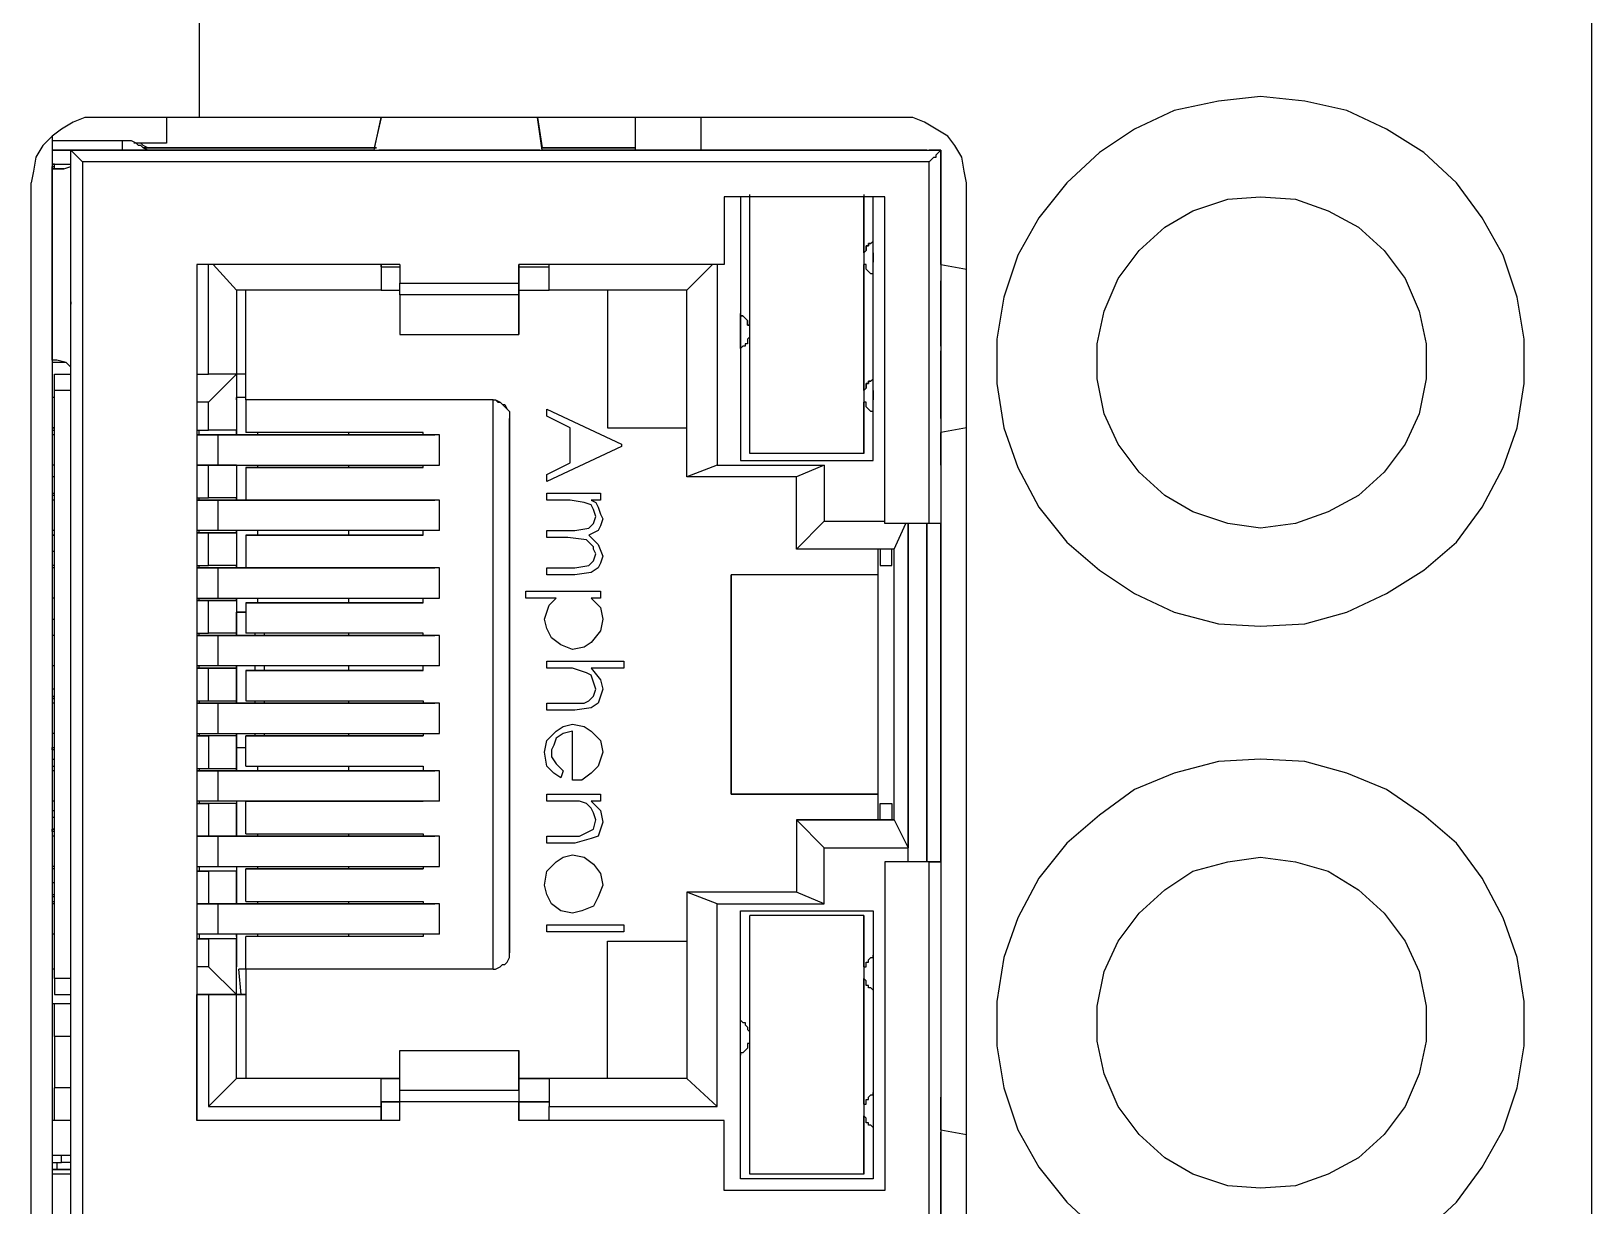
# Model space of a CAD drawing. Header units: inches. Extents: x 45 to 557, y 129 to 755.
# Drawn here: x 91.6 to 158.5, y 493.2 to 543.6 of the extents above; entities that cross this region are included whole.
import ezdxf

# ---------------------------------------------------------------- set-up
doc = ezdxf.new("R2010")
doc.units = ezdxf.units.IN
doc.header["$MEASUREMENT"] = 0
doc.layers.add('Brain', color=7, linetype='Continuous')

msp = doc.modelspace()

# ---------------------------------------------------------------- linework, layer by layer
at = {"layer": 'Brain', "color": 7, "lineweight": 25, "true_color": 0xffffff}
for points in [[(158.5, 345.2), (158.5, 685.3)], [(98.8, 562.9), (98.8, 539.9)], [(98.8, 562.9), (98.8, 539.9)], [(144.3, 540.8), (142.5, 540.6), (140.6, 540.2), (138.9, 539.4), (137.4, 538.4), (136, 537.1), (134.8, 535.6), (133.9, 534), (133.3, 532.2), (133, 530.4), (133, 528.5), (133.3, 526.6), (133.9, 524.9), (134.8, 523.2), (136, 521.7), (137.4, 520.5), (138.9, 519.5), (140.6, 518.7), (142.5, 518.2), (144.3, 518.1)], [(144.3, 518.1), (146.2, 518.2), (148, 518.7), (149.7, 519.5), (151.3, 520.5), (152.7, 521.7), (153.8, 523.2), (154.7, 524.9), (155.3, 526.6), (155.6, 528.5), (155.6, 530.4), (155.3, 532.2), (154.7, 534), (153.8, 535.6), (152.7, 537.1), (151.3, 538.4), (149.7, 539.4), (148, 540.2), (146.2, 540.6), (144.3, 540.8)], [(94.5, 539.9), (93.9, 539.9), (93.4, 539.7), (92.9, 539.4), (92.5, 539.1), (92.1, 538.7), (91.8, 538.2), (91.7, 537.6), (91.6, 537.1)], [(98.8, 539.9), (94.5, 539.9)], [(97.4, 539.9), (97.4, 538.8)], [(128.8, 539.9), (98.8, 539.9)], [(106.3, 538.5), (106.6, 539.9)], [(106.6, 539.9), (106.3, 538.6)], [(113.5, 538.5), (113.3, 539.9)], [(113.3, 539.9), (113.5, 538.6)], [(117.5, 538.5), (117.5, 539.9)], [(120.3, 539.9), (120.3, 538.5)], [(131.7, 537.1), (131.6, 537.6), (131.5, 538.2), (131.2, 538.7), (130.9, 539.1), (130.4, 539.4), (129.9, 539.7), (129.4, 539.9), (128.8, 539.9)], [(92.5, 539.1), (92.5, 402.1)], [(95.5, 538.9), (92.5, 538.9)], [(95.5, 538.9), (95.5, 538.9), (95.5, 538.8), (95.5, 538.7), (95.5, 538.5)], [(96.6, 538.5), (96.4, 538.6), (96.3, 538.7), (96.2, 538.7), (96.1, 538.8), (95.9, 538.9), (95.8, 538.9), (95.6, 538.9), (95.5, 538.9)], [(97.4, 538.8), (96, 538.8)], [(96.1, 538.8), (96.1, 538.8)], [(96.2, 538.8), (96.2, 538.8)], [(96.6, 538.6), (96.4, 538.7), (96.3, 538.8), (96.2, 538.8)], [(106.3, 538.6), (96.4, 538.6)], [(106.4, 538.6), (96.4, 538.6)], [(96.4, 538.6), (106.4, 538.6)], [(96.4, 538.6), (96.5, 538.6), (96.6, 538.6)], [(96.4, 538.6), (106.4, 538.6)], [(106.4, 538.6), (104.7, 538.6)], [(104.7, 538.6), (106.3, 538.6)], [(117.5, 538.6), (113.5, 538.6)], [(117.5, 538.6), (113.5, 538.6)], [(113.5, 538.6), (117.5, 538.6)], [(113.5, 538.6), (114.6, 538.6)], [(114.6, 538.6), (113.5, 538.6)], [(113.5, 538.6), (117.5, 538.6)], [(93.3, 538.5), (92.5, 538.5)], [(92.5, 538.5), (93.3, 538.5)], [(95.5, 538.5), (92.5, 538.5)], [(92.5, 537.7), (92.5, 537.7), (92.5, 537.8), (92.6, 537.8), (92.6, 537.9)], [(92.5, 537.7), (92.5, 537.7), (92.5, 537.8), (92.6, 537.8), (92.6, 537.9)], [(92.5, 537.9), (93.3, 537.9)], [(92.6, 537.9), (92.5, 537.9)], [(92.6, 537.9), (92.6, 537.9)], [(92.6, 537.7), (92.6, 537.9)], [(95.7, 538.5), (93.3, 538.5)], [(93.3, 402.7), (93.3, 538.5)], [(93.3, 538.5), (130.6, 538.5)], [(93.3, 538.5), (93.3, 538.5), (93.4, 538.4), (93.5, 538.3), (93.6, 538.2), (93.7, 538.1), (93.8, 538)], [(93.8, 538), (93.8, 403.2)], [(130.1, 538), (93.8, 538)], [(96.6, 538.5), (96.5, 538.5), (96.2, 538.5), (95.9, 538.5), (95.5, 538.5)], [(106.3, 538.5), (95.7, 538.5)], [(96.1, 538.5), (106.3, 538.5)], [(96.1, 538.5), (106.3, 538.5)], [(104.7, 538.5), (106.3, 538.5)], [(106.3, 538.5), (104.7, 538.5)], [(106.3, 538.5), (113.5, 538.5)], [(106.5, 538.5), (113.4, 538.5)], [(106.5, 538.5), (113.4, 538.5)], [(113.4, 538.5), (106.5, 538.5)], [(109.4, 538.5), (108.9, 538.5), (108.4, 538.5), (108, 538.5), (107.6, 538.5), (107.3, 538.5), (107, 538.5), (106.8, 538.5), (106.7, 538.5)], [(112.6, 538.5), (112.5, 538.5), (112.3, 538.5), (112, 538.5), (111.7, 538.5), (111.3, 538.5), (110.9, 538.5), (110.4, 538.5), (109.9, 538.5)], [(113.5, 538.5), (130.1, 538.5)], [(113.5, 538.5), (130, 538.5)], [(128.2, 538.5), (113.5, 538.5)], [(114.6, 538.5), (113.5, 538.5)], [(113.5, 538.5), (114.6, 538.5)], [(130, 538.5), (129.9, 538.5), (129.8, 538.5), (129.7, 538.5), (129.4, 538.5), (129.2, 538.5), (128.9, 538.5), (128.5, 538.5), (128.2, 538.5)], [(130, 538.5), (130, 538.5)], [(130.6, 538.5), (130.6, 538.5), (130.5, 538.5), (130.4, 538.5), (130.3, 538.5), (130.2, 538.5), (130.1, 538.5)], [(130.1, 538), (130.2, 538.1), (130.3, 538.2), (130.4, 538.2), (130.4, 538.3), (130.5, 538.4), (130.6, 538.5)], [(130.1, 522.5), (130.1, 538)], [(130.6, 533.8), (130.6, 538.5)], [(130.6, 538.5), (130.6, 522.5)], [(92.5, 537.7), (92.8, 537.7), (93, 537.7)], [(93, 537.7), (92.9, 537.7), (92.8, 537.7), (92.7, 537.7), (92.6, 537.7), (92.5, 537.7)], [(92.5, 537.7), (92.5, 537.7)], [(92.5, 537.7), (92.5, 537.7)], [(92.5, 537.7), (92.6, 537.7), (92.8, 537.7), (93, 537.7)], [(92.5, 529.5), (92.5, 530), (92.5, 530.8), (92.5, 531.8), (92.5, 533), (92.5, 534.2), (92.5, 535.4), (92.5, 536.4), (92.5, 537.2), (92.5, 537.7)], [(93, 537.7), (93.3, 537.8)], [(91.6, 404.1), (91.6, 537.1)], [(122.4, 525.5), (122.4, 526.4), (122.4, 527.6), (122.4, 528.9), (122.4, 530.3), (122.4, 531.8), (122.4, 533.2), (122.4, 534.5), (122.4, 535.6), (122.4, 536.6)], [(127.3, 536.6), (127.3, 535.6), (127.3, 534.5), (127.3, 533.2), (127.3, 531.8), (127.3, 530.3), (127.3, 528.9), (127.3, 527.6), (127.3, 526.4), (127.3, 525.5)], [(131.7, 404.1), (131.7, 537.1)], [(121.3, 536.5), (121.3, 533.6)], [(121.3, 536.5), (121.3, 533.6)], [(128.2, 536.5), (121.3, 536.5)], [(122, 536.5), (122, 531.5)], [(122, 536.5), (122, 525.2)], [(127.3, 534.1), (127.3, 536.5)], [(127.7, 525.2), (127.7, 536.5)], [(128.2, 522.5), (128.2, 536.5)], [(144.3, 522.3), (142.9, 522.5), (141.4, 523), (140.2, 523.7), (139.1, 524.7), (138.2, 525.9), (137.6, 527.2), (137.3, 528.7), (137.3, 530.2), (137.6, 531.6), (138.2, 533), (139.1, 534.2), (140.2, 535.2), (141.4, 535.9), (142.9, 536.4), (144.3, 536.5)], [(144.3, 536.5), (145.8, 536.4), (147.2, 535.9), (148.5, 535.2), (149.6, 534.2), (150.5, 533), (151.1, 531.6), (151.4, 530.2), (151.4, 528.7), (151.1, 527.2), (150.5, 525.9), (149.6, 524.7), (148.5, 523.7), (147.2, 523), (145.8, 522.5), (144.3, 522.3)], [(127.7, 534.6), (127.7, 534.6), (127.6, 534.5), (127.5, 534.5), (127.5, 534.4), (127.4, 534.4), (127.4, 534.3), (127.4, 534.2), (127.3, 534.1)], [(127.3, 534.1), (127.4, 534.2), (127.4, 534.3), (127.4, 534.4), (127.5, 534.4), (127.5, 534.5), (127.6, 534.5), (127.7, 534.6)], [(130.6, 535), (130.6, 533.6)], [(130.6, 533.6), (130.6, 535)], [(127.3, 534.1), (127.3, 534.1), (127.3, 534), (127.3, 533.9), (127.3, 533.7), (127.3, 533.6)], [(127.7, 534.1), (127.7, 534), (127.7, 533.9), (127.7, 533.8), (127.7, 533.7)], [(98.7, 533.6), (98.7, 528.9)], [(98.7, 533.6), (98.7, 496.9)], [(107.4, 533.6), (98.7, 533.6)], [(99.2, 528.9), (99.2, 533.6)], [(100.4, 532.5), (99.4, 533.6)], [(106.6, 533.6), (106.6, 532.5)], [(106.6, 533.5), (106.6, 533.6)], [(106.6, 533.5), (106.6, 532.5)], [(106.6, 533.5), (107.4, 533.5)], [(107.4, 533.6), (107.4, 532.8)], [(112.5, 532.9), (112.5, 533.6)], [(112.5, 533.6), (112.5, 532.8)], [(121.3, 533.6), (112.5, 533.6)], [(112.5, 533.5), (113.8, 533.5)], [(113.8, 532.5), (113.8, 533.6)], [(119.7, 532.5), (120.8, 533.6)], [(121, 533.6), (121, 525)], [(127.7, 533.1), (127.7, 533.2), (127.6, 533.2), (127.5, 533.3), (127.4, 533.4), (127.4, 533.5), (127.4, 533.6), (127.3, 533.6)], [(127.3, 528.2), (127.3, 533.6)], [(130.6, 533.8), (130.6, 533.6)], [(130.6, 533.6), (131.7, 533.4)], [(130.6, 533.6), (130.6, 526.4)], [(130.6, 533.5), (130.6, 526.5)], [(107.4, 532.3), (107.4, 532.3), (107.4, 532.4), (107.4, 532.5), (107.4, 532.6), (107.4, 532.7), (107.4, 532.8)], [(107.4, 532.8), (112.5, 532.8)], [(112.5, 531.2), (112.5, 532.9)], [(112.5, 532.8), (112.5, 532.7), (112.5, 532.6), (112.5, 532.5), (112.5, 532.4), (112.5, 532.3)], [(130.6, 530.1), (130.6, 530.6), (130.6, 531.1), (130.6, 531.6), (130.6, 532), (130.6, 532.3), (130.6, 532.6), (130.6, 532.8), (130.6, 532.9)], [(93.3, 532), (93.3, 531.9)], [(100.4, 532.5), (100.4, 528.9)], [(100.4, 532.5), (100.4, 528.9)], [(106.6, 532.5), (100.4, 532.5)], [(100.8, 527.8), (100.8, 532.5)], [(106.6, 532.5), (107.4, 532.5)], [(107.4, 532.3), (107.4, 530.6)], [(112.5, 532.3), (107.4, 532.3)], [(112.5, 532.5), (113.8, 532.5)], [(112.5, 532.3), (112.5, 530.6)], [(119.7, 532.5), (113.8, 532.5)], [(116.3, 532.5), (116.3, 526.6)], [(119.7, 524.5), (119.7, 532.5)], [(112.5, 530.6), (112.5, 531.2)], [(122.4, 531), (122.3, 531), (122.3, 531.1), (122.3, 531.2), (122.2, 531.3), (122.1, 531.4), (122, 531.4), (122, 531.5)], [(122, 531.5), (122, 531.4), (122.1, 531.4), (122.2, 531.3), (122.3, 531.2), (122.3, 531.1), (122.3, 531), (122.4, 531)], [(122, 530.9), (122, 531.1), (122, 531.3), (122, 531.4), (122, 531.5)], [(107.4, 530.6), (112.5, 530.6)], [(122, 530.5), (122, 530.6), (122, 530.7), (122, 530.8), (122, 530.9)], [(122, 530.9), (122, 530.5)], [(122.4, 530.5), (122.3, 530.4), (122.3, 530.3), (122.3, 530.2), (122.2, 530.2), (122.2, 530.1), (122.1, 530.1), (122, 530)], [(122, 530), (122, 530), (122, 530.1), (122, 530.2), (122, 530.3), (122, 530.5)], [(122, 530), (122, 525.2)], [(130.6, 527), (130.6, 527.1), (130.6, 527.3), (130.6, 527.6), (130.6, 527.9), (130.6, 528.4), (130.6, 528.8), (130.6, 529.3), (130.6, 529.9)], [(92.5, 529.5), (92.5, 529.5)], [(92.7, 529.5), (92.6, 529.5), (92.5, 529.5)], [(93.1, 529.4), (92.5, 529.4)], [(93.1, 529.4), (92.5, 529.4)], [(93.3, 529.2), (93.1, 529.4), (92.7, 529.5)], [(92.6, 528.9), (93.3, 528.9)], [(92.6, 528.9), (93.3, 528.9)], [(92.6, 528.2), (92.6, 528.3), (92.6, 528.5), (92.6, 528.6), (92.6, 528.7), (92.6, 528.8), (92.6, 528.9)], [(98.7, 528.9), (99.2, 528.9)], [(98.7, 528.9), (98.7, 527.7)], [(100.4, 528.9), (99.2, 527.7)], [(100.4, 528.9), (99.2, 528.9)], [(100.8, 528.9), (100.4, 528.9)], [(100.4, 528.9), (100.4, 527.8)], [(100.4, 528.9), (100.4, 526.5)], [(127.7, 528.7), (127.7, 528.7), (127.6, 528.6), (127.5, 528.6), (127.5, 528.5), (127.4, 528.5), (127.4, 528.4), (127.4, 528.3), (127.3, 528.2)], [(127.3, 528.2), (127.4, 528.3), (127.4, 528.4), (127.4, 528.5), (127.5, 528.5), (127.5, 528.6), (127.6, 528.6), (127.7, 528.7)], [(92.5, 527.9), (92.5, 526.6)], [(92.6, 527.9), (92.5, 527.9)], [(93.3, 528.2), (92.6, 528.2)], [(92.6, 503), (92.6, 528.2)], [(100.8, 527.9), (100.8, 527.9), (100.6, 527.9), (100.4, 527.9)], [(100.4, 527.9), (100.4, 527.7)], [(100.4, 527.8), (100.4, 527.9)], [(127.3, 528.2), (127.3, 528.2), (127.3, 528.1), (127.3, 528), (127.3, 527.8), (127.3, 527.7)], [(127.7, 528.2), (127.7, 528.1), (127.7, 528), (127.7, 527.9), (127.7, 527.8)], [(99.2, 527.7), (98.7, 527.7)], [(98.7, 527.7), (98.7, 526.5)], [(99.2, 526.5), (99.2, 527.7)], [(100.4, 527.7), (100.4, 526.3)], [(111.4, 527.8), (100.8, 527.8)], [(100.8, 527.8), (100.8, 526.4)], [(111.4, 527.8), (100.8, 527.8)], [(111.4, 503.4), (111.4, 527.8)], [(111.4, 527.8), (111.5, 527.8), (111.6, 527.7), (111.7, 527.7), (111.8, 527.6), (111.9, 527.5), (112, 527.4), (112.1, 527.3), (112.1, 527.2), (112.1, 527)], [(111.4, 527.8), (111.5, 527.8), (111.7, 527.7), (111.8, 527.6), (111.9, 527.6), (112, 527.4), (112.1, 527.3), (112.1, 527.2), (112.1, 527)], [(113.7, 527.4), (116.9, 525.9)], [(113.7, 527.4), (116.9, 525.9)], [(113.7, 527.1), (113.7, 527.4)], [(127.7, 527.2), (127.7, 527.3), (127.6, 527.3), (127.5, 527.4), (127.4, 527.5), (127.4, 527.6), (127.4, 527.7), (127.3, 527.7)], [(127.3, 525.5), (127.3, 527.7)], [(92.5, 526.6), (92.6, 526.6)], [(92.5, 526.6), (92.5, 526.6)], [(92.5, 526.6), (92.5, 526.6)], [(92.6, 526.6), (92.5, 526.6)], [(92.5, 526.6), (92.5, 526.6)], [(112.1, 504.1), (112.1, 527)], [(112.1, 527), (112.1, 504.1)], [(114.7, 526.6), (113.7, 527.1)], [(114.7, 525.1), (114.7, 526.6)], [(116.3, 526.6), (119.7, 526.6)], [(131.7, 526.6), (130.6, 526.4)], [(92.5, 526.5), (92.6, 526.5)], [(92.6, 526.3), (92.5, 526.3)], [(92.6, 526.3), (92.5, 526.3)], [(98.7, 526.5), (99.2, 526.5)], [(98.7, 526.5), (98.7, 525)], [(98.7, 526.3), (108.9, 526.3)], [(99.6, 526.3), (99.2, 526.3), (98.8, 526.3), (98.7, 526.3)], [(98.8, 526.3), (98.8, 526.5)], [(100.4, 526.5), (99.2, 526.5)], [(99.6, 526.3), (99.6, 525)], [(109.1, 526.3), (99.6, 526.3)], [(100.4, 526.5), (100.4, 526.5)], [(100.4, 526.3), (100.4, 526.5)], [(108.4, 526.4), (100.8, 526.4)], [(101.3, 526.4), (101.3, 526.3)], [(105.2, 526.4), (105.2, 526.3)], [(108.4, 526.3), (108.4, 526.4)], [(109.1, 526.3), (108.4, 526.3)], [(109.1, 525), (109.1, 526.3)], [(116.9, 525.9), (116.9, 525.8)], [(116.9, 525.9), (116.9, 525.8)], [(130.6, 526.4), (130.6, 497.8)], [(130.6, 525), (130.6, 526.4)], [(130.6, 526.4), (130.6, 525)], [(116.9, 525.8), (113.7, 524.3)], [(122, 525.2), (127.7, 525.2)], [(122, 525.2), (127.7, 525.2)], [(127.3, 525.5), (122.4, 525.5)], [(92.6, 525), (92.5, 525)], [(92.6, 524.5), (92.5, 524.5)], [(92.6, 524.5), (92.5, 524.5)], [(98.7, 525), (98.8, 525), (99.2, 525), (99.6, 525)], [(98.7, 525), (99.2, 525)], [(98.8, 525), (98.7, 525)], [(98.7, 525), (98.7, 523.6)], [(98.8, 525), (98.8, 525)], [(100.4, 525), (98.8, 525)], [(99.2, 525), (100.4, 525)], [(99.2, 523.6), (99.2, 525)], [(99.6, 525), (109.1, 525)], [(100.4, 525), (100.4, 523.5)], [(100.4, 525), (100.4, 525)], [(100.4, 525), (100.4, 525)], [(100.4, 525), (100.4, 523.6)], [(108.4, 524.9), (100.8, 524.9)], [(100.8, 524.9), (108.4, 524.9)], [(100.8, 524.9), (100.8, 523.5)], [(101.3, 525), (101.3, 524.9)], [(105.2, 525), (105.2, 524.9)], [(108.4, 524.9), (108.4, 525)], [(113.7, 524.6), (114.7, 525.1)], [(113.7, 524.6), (114.7, 525.1)], [(113.7, 524.3), (113.7, 524.6)], [(121, 525), (119.7, 524.5)], [(124.4, 524.5), (119.7, 524.5)], [(121, 525), (125.6, 525)], [(125.6, 525), (124.4, 524.5)], [(124.4, 521.4), (124.4, 524.5)], [(125.6, 525), (125.6, 522.6)], [(92.5, 523.8), (92.6, 523.8)], [(92.6, 523.7), (92.5, 523.7)], [(92.6, 523.5), (92.5, 523.5)], [(92.6, 523.5), (92.5, 523.5)], [(98.7, 523.6), (99.2, 523.6)], [(98.7, 523.6), (98.7, 522.1)], [(98.7, 523.5), (108.9, 523.5)], [(99.6, 523.5), (99.2, 523.5), (98.8, 523.5), (98.7, 523.5)], [(98.8, 523.5), (98.8, 523.6)], [(100.4, 523.6), (99.2, 523.6)], [(99.6, 523.5), (99.6, 522.2)], [(109.1, 523.5), (99.6, 523.5)], [(100.4, 523.6), (100.4, 523.6)], [(100.4, 523.5), (100.4, 523.6)], [(100.4, 523.6), (100.4, 523.5)], [(100.4, 523.5), (100.4, 523.6)], [(108.4, 523.5), (100.8, 523.5)], [(101.3, 523.5), (101.3, 523.5)], [(105.2, 523.5), (105.2, 523.5)], [(108.4, 523.5), (108.4, 523.5)], [(109.1, 523.5), (108.4, 523.5)], [(109.1, 522.2), (109.1, 523.5)], [(113.7, 523.8), (116, 523.8)], [(113.7, 523.8), (116, 523.8)], [(113.7, 523.5), (113.7, 523.8)], [(114.7, 523.5), (113.7, 523.5)], [(115.8, 522.8), (115.7, 523.1), (115.6, 523.3), (115.3, 523.4), (114.7, 523.5)], [(115.6, 523.5), (115.8, 523.4), (115.9, 523.2)], [(116, 523.5), (115.6, 523.5)], [(115.9, 523.2), (116, 522.9), (116.1, 522.7)], [(115.9, 523.2), (116, 522.9), (116.1, 522.7)], [(116, 523.8), (116, 523.5)], [(116, 523.8), (116, 523.5)], [(114.9, 522.2), (115.5, 522.3), (115.6, 522.4), (115.7, 522.5), (115.8, 522.8)], [(116.1, 522.7), (116, 522.4), (115.9, 522.2), (115.5, 522)], [(124.4, 521.4), (125.6, 522.6)], [(125.6, 522.6), (128.2, 522.6)], [(130.1, 522.5), (128.2, 522.5)], [(128.6, 521.4), (129.1, 522.5)], [(129.2, 522.5), (129.2, 508.6)], [(129.2, 508), (129.2, 522.5)], [(130, 522.5), (130, 520.3)], [(130, 520.7), (130, 522.5)], [(130, 522.5), (130, 520.7)], [(130, 508), (130, 522.5)], [(130, 522.5), (130, 508)], [(130.6, 522.5), (130.6, 522.5), (130.5, 522.5), (130.4, 522.5), (130.3, 522.5), (130.2, 522.5), (130.1, 522.5)], [(130.6, 508), (130.6, 522.5)], [(92.6, 522.2), (92.5, 522.2)], [(92.6, 522), (92.5, 522)], [(92.5, 522), (92.6, 522)], [(99.6, 522.2), (99.2, 522.2), (98.8, 522.2), (98.7, 522.2)], [(99, 522.1), (98.7, 522.1)], [(98.7, 522.1), (99.2, 522.1)], [(98.8, 522.1), (98.7, 522.1)], [(98.7, 522.1), (98.7, 520.7)], [(98.8, 522.1), (98.8, 522.2)], [(100.4, 522.1), (98.8, 522.1)], [(99, 522.1), (100.4, 522.1)], [(99.2, 522.1), (100.4, 522.1)], [(99.2, 520.7), (99.2, 522.1)], [(109.1, 522.2), (99.6, 522.2)], [(100.4, 522.2), (100.4, 520.6)], [(100.4, 522.1), (100.4, 522.2)], [(100.4, 522.2), (100.4, 522.1)], [(100.4, 522.1), (100.4, 522.2)], [(100.4, 522.1), (100.4, 522.1)], [(100.4, 522.1), (100.4, 520.7)], [(108.4, 522), (100.8, 522)], [(100.8, 522), (100.8, 522)], [(100.8, 522), (108.4, 522)], [(100.8, 522), (100.8, 520.6)], [(101.3, 522.2), (101.3, 522)], [(105.2, 522.2), (105.2, 522)], [(108.4, 522), (108.4, 522.2)], [(113.7, 522.2), (114.9, 522.2)], [(113.7, 522.2), (114.9, 522.2)], [(113.7, 521.9), (113.7, 522.2)], [(114.6, 521.9), (113.7, 521.9)], [(115.8, 521.2), (115.7, 521.4), (115.7, 521.5), (115.5, 521.7), (115.4, 521.8), (114.6, 521.9)], [(115.5, 522), (115.7, 521.8), (115.9, 521.6), (116.1, 521.1)], [(92.6, 521.3), (92.5, 521.3)], [(114.9, 520.6), (115.5, 520.7), (115.6, 520.8), (115.7, 520.9), (115.8, 521.2)], [(128.6, 521.4), (124.4, 521.4)], [(127.9, 521.4), (127.9, 509.8)], [(128, 521.4), (128, 520.7)], [(128.5, 520.7), (128.5, 521.4)], [(128.6, 509.8), (128.6, 521.4)], [(92.6, 520.7), (92.5, 520.7)], [(92.6, 520.6), (92.5, 520.6)], [(92.6, 520.6), (92.5, 520.6)], [(98.7, 520.7), (99.2, 520.7)], [(98.7, 520.7), (98.7, 519.2)], [(98.7, 520.6), (108.9, 520.6)], [(99.6, 520.6), (99.2, 520.6), (98.8, 520.6), (98.7, 520.6)], [(98.8, 520.6), (98.8, 520.7)], [(100.4, 520.7), (99.2, 520.7)], [(99.6, 520.6), (99.6, 519.3)], [(109.1, 520.6), (99.6, 520.6)], [(100.4, 520.7), (100.4, 520.7)], [(100.4, 520.6), (100.4, 520.7)], [(108.4, 520.6), (100.8, 520.6)], [(101.3, 520.6), (101.3, 520.6)], [(105.2, 520.6), (105.2, 520.6)], [(108.4, 520.6), (108.4, 520.6)], [(109.1, 520.6), (108.4, 520.6)], [(109.1, 519.3), (109.1, 520.6)], [(113.7, 520.6), (114.9, 520.6)], [(113.7, 520.6), (114.9, 520.6)], [(113.7, 520.3), (113.7, 520.6)], [(116.1, 521.1), (116, 520.8), (115.9, 520.6), (115.6, 520.4), (114.9, 520.3)], [(128, 520.7), (128.5, 520.7)], [(128, 520.7), (128.5, 520.7)], [(114.9, 520.3), (113.7, 520.3)], [(121.6, 510.9), (121.6, 520.3)], [(127.9, 520.3), (121.6, 520.3)], [(121.6, 520.3), (121.6, 510.9)], [(130, 520.3), (130, 510.9)], [(92.6, 519.3), (92.5, 519.3)], [(98.7, 519.3), (98.8, 519.3), (99.2, 519.3), (99.6, 519.3)], [(98.7, 519.2), (99.2, 519.2)], [(98.8, 519.2), (98.7, 519.2)], [(98.7, 519.2), (98.7, 517.8)], [(98.8, 519.2), (98.8, 519.3)], [(100.4, 519.2), (98.8, 519.2)], [(99.2, 519.2), (100.4, 519.2)], [(99.2, 517.8), (99.2, 519.2)], [(99.6, 519.3), (109.1, 519.3)], [(100.4, 519.3), (100.4, 517.7)], [(100.4, 519.2), (100.4, 519.3)], [(100.4, 519.2), (100.4, 519.2)], [(100.4, 519.2), (100.4, 517.8)], [(101.3, 519.3), (101.3, 519.1)], [(105.2, 519.3), (105.2, 519.1)], [(108.4, 519.1), (108.4, 519.3)], [(112.8, 519.6), (116, 519.6)], [(112.8, 519.6), (116, 519.6)], [(112.8, 519.3), (112.8, 519.6)], [(114.1, 519.3), (112.8, 519.3)], [(113.6, 518.4), (113.8, 519), (114.1, 519.3)], [(115.6, 519.3), (116, 518.9), (116.1, 518.4)], [(116, 519.3), (115.6, 519.3)], [(116, 519.6), (116, 519.3)], [(116, 519.6), (116, 519.3)], [(100.4, 518.7), (100.8, 518.7)], [(100.8, 518.7), (100.4, 518.7)], [(100.4, 517.7), (100.4, 518.7)], [(108.4, 519.1), (100.8, 519.1)], [(100.8, 519.1), (108.4, 519.1)], [(100.8, 519.1), (100.8, 517.8)], [(92.5, 518.4), (92.6, 518.4)], [(114.8, 517.1), (114.3, 517.3), (113.9, 517.6), (113.7, 518), (113.6, 518.4)], [(116.1, 518.4), (116, 517.9), (115.6, 517.4), (115.3, 517.2), (114.8, 517.1)], [(92.6, 517.7), (92.5, 517.7)], [(92.6, 517.7), (92.5, 517.7)], [(98.7, 517.8), (99.2, 517.8)], [(98.7, 517.8), (98.7, 516.3)], [(98.7, 517.7), (108.9, 517.7)], [(99.6, 517.7), (99.2, 517.7), (98.8, 517.7), (98.7, 517.7)], [(98.8, 517.7), (98.8, 517.8)], [(100.4, 517.8), (99.2, 517.8)], [(99.6, 517.7), (99.6, 516.4)], [(109.1, 517.7), (99.6, 517.7)], [(100.4, 517.8), (100.4, 517.8)], [(100.4, 517.7), (100.4, 517.8)], [(100.4, 517.8), (100.4, 517.7)], [(100.4, 517.7), (100.4, 517.8)], [(108.4, 517.8), (100.8, 517.8)], [(101.2, 517.7), (101.2, 517.8)], [(101.6, 517.7), (101.6, 517.8)], [(105.2, 517.8), (105.2, 517.7)], [(108.4, 517.7), (108.4, 517.8)], [(109.1, 517.7), (108.4, 517.7)], [(109.1, 516.4), (109.1, 517.7)], [(113.7, 516.6), (117, 516.6)], [(113.7, 516.6), (117, 516.6)], [(113.7, 516.3), (113.7, 516.6)], [(117, 516.6), (117, 516.3)], [(117, 516.6), (117, 516.3)], [(92.6, 516.4), (92.5, 516.4)], [(99.6, 516.4), (99.2, 516.4), (98.8, 516.4), (98.7, 516.4)], [(99, 516.3), (98.7, 516.3)], [(98.7, 516.3), (99.2, 516.3)], [(98.8, 516.3), (98.7, 516.3)], [(98.7, 516.3), (98.7, 514.9)], [(98.8, 516.3), (98.8, 516.4)], [(100.4, 516.3), (98.8, 516.3)], [(99, 516.3), (100.4, 516.3)], [(99.2, 514.9), (99.2, 516.3)], [(99.2, 516.3), (100.4, 516.3)], [(109.1, 516.4), (99.6, 516.4)], [(100.4, 516.4), (100.4, 514.8)], [(100.4, 516.3), (100.4, 516.4)], [(100.4, 514.8), (100.4, 516.4)], [(100.4, 516.4), (100.4, 516.3)], [(100.4, 516.3), (100.4, 516.4)], [(100.4, 516.3), (100.4, 514.9)], [(100.4, 516.3), (100.4, 516.3)], [(108.4, 516.2), (100.8, 516.2)], [(100.8, 516.2), (108.4, 516.2)], [(100.8, 516.2), (100.8, 514.9)], [(101.2, 516.2), (101.2, 516.4)], [(101.6, 516.2), (101.6, 516.4)], [(105.2, 516.4), (105.2, 516.2)], [(108.4, 516.2), (108.4, 516.4)], [(114.5, 516.3), (113.7, 516.3)], [(115.1, 516.2), (114.8, 516.3), (114.5, 516.3)], [(115.8, 515.4), (115.7, 515.7), (115.6, 516), (115.4, 516.1), (115.1, 516.2)], [(115.6, 516.3), (116, 515.8), (116.1, 515.4)], [(117, 516.3), (115.6, 516.3)], [(92.6, 515.4), (92.5, 515.4)], [(116.1, 515.4), (116, 515.1), (115.9, 514.8), (115.6, 514.6), (114.9, 514.5)], [(115.3, 514.8), (115.5, 514.9), (115.7, 515.1), (115.8, 515.4)], [(92.5, 515.1), (92.6, 515.1)], [(92.5, 515), (92.5, 514.8)], [(92.6, 515), (92.5, 515)], [(92.5, 515), (92.5, 515)], [(92.6, 515), (92.5, 515)], [(92.5, 515), (92.6, 515)], [(92.5, 515), (92.5, 515)], [(92.5, 515), (92.5, 515)], [(92.5, 515), (92.5, 515)], [(92.6, 514.8), (92.5, 514.8)], [(92.6, 514.8), (92.5, 514.8)], [(98.7, 514.9), (99.2, 514.9)], [(98.7, 514.9), (98.7, 513.4)], [(98.7, 514.8), (108.9, 514.8)], [(99.6, 514.8), (99.2, 514.8), (98.8, 514.8), (98.7, 514.8)], [(98.8, 514.9), (98.8, 514.8)], [(99.2, 514.9), (100.4, 514.9)], [(99.6, 514.8), (99.6, 513.5)], [(109.1, 514.8), (99.6, 514.8)], [(100.4, 514.9), (100.4, 514.9)], [(100.4, 514.9), (100.4, 514.8)], [(100.8, 514.9), (108.4, 514.9)], [(101.2, 514.8), (101.2, 514.9)], [(101.6, 514.8), (101.6, 514.9)], [(105.2, 514.9), (105.2, 514.8)], [(108.4, 514.9), (108.4, 514.8)], [(109.1, 514.8), (108.4, 514.8)], [(109.1, 513.5), (109.1, 514.8)], [(113.7, 514.8), (114.8, 514.8)], [(113.7, 514.8), (114.8, 514.8)], [(113.7, 514.5), (113.7, 514.8)], [(114.9, 514.5), (113.7, 514.5)], [(114.8, 514.8), (115.1, 514.8), (115.3, 514.8)], [(114.8, 514.8), (115.1, 514.8), (115.3, 514.8)], [(113.6, 512.7), (113.7, 513.2), (114.1, 513.6), (114.4, 513.8), (114.8, 513.9)], [(114.8, 513.9), (115.3, 513.8), (115.6, 513.6)], [(114.8, 513.9), (115.3, 513.8), (115.6, 513.6)], [(92.5, 513.5), (92.5, 512.9)], [(92.6, 513.5), (92.5, 513.5)], [(98.7, 513.5), (98.8, 513.5), (99.2, 513.5), (99.6, 513.5)], [(98.7, 513.4), (99.2, 513.4)], [(98.8, 513.4), (98.7, 513.4)], [(98.7, 513.4), (98.7, 512)], [(98.8, 513.5), (98.8, 513.4)], [(100.4, 513.4), (98.8, 513.4)], [(99.2, 513.4), (99.2, 512)], [(100.4, 513.4), (99.2, 513.4)], [(99.6, 513.5), (109.1, 513.5)], [(100.4, 513.5), (100.4, 511.9)], [(100.4, 513.5), (100.4, 513.4)], [(100.4, 512.9), (100.4, 513.5)], [(100.4, 512), (100.4, 513.4)], [(100.4, 513.4), (100.4, 513.4)], [(100.8, 513.4), (108.4, 513.4)], [(108.4, 513.4), (100.8, 513.4)], [(100.8, 512.1), (100.8, 513.4)], [(101.2, 513.4), (101.2, 513.5)], [(101.6, 513.4), (101.6, 513.5)], [(105.2, 513.5), (105.2, 513.4)], [(108.4, 513.5), (108.4, 513.4)], [(114.8, 513.6), (114.4, 513.5), (114.1, 513.3), (114, 513), (113.9, 512.8)], [(114.8, 511.5), (114.8, 513.6)], [(115.6, 513.6), (116, 513.2), (116.1, 512.7)], [(115.6, 513.6), (116, 513.2), (116.1, 512.7)], [(92.5, 512.9), (92.6, 512.9)], [(92.5, 512.9), (92.5, 512.9), (92.5, 512.8)], [(92.5, 512.8), (92.5, 512.8), (92.5, 512.9)], [(92.5, 512.9), (92.5, 512.9)], [(92.6, 512.8), (92.5, 512.8)], [(100.4, 512.9), (100.8, 512.9)], [(114.3, 511.6), (114, 511.8), (113.7, 512.1), (113.6, 512.7)], [(113.9, 512.8), (113.9, 512.5), (114.1, 512.2), (114.4, 511.9)], [(116.1, 512.7), (115.9, 512.1), (115.6, 511.8)], [(92.5, 512.4), (92.6, 512.4)], [(92.5, 512.1), (92.6, 512.1)], [(92.6, 511.9), (92.5, 511.9)], [(92.6, 511.9), (92.5, 511.9)], [(98.7, 512), (99.2, 512)], [(98.7, 512), (98.7, 510.5)], [(98.7, 511.9), (108.9, 511.9)], [(99.6, 511.9), (99.2, 511.9), (98.8, 511.9), (98.7, 511.9)], [(98.8, 512), (98.8, 511.9)], [(99.2, 512), (100.4, 512)], [(99.6, 511.9), (99.6, 510.6)], [(109.1, 511.9), (99.6, 511.9)], [(100.4, 512.1), (100.4, 511.9)], [(100.4, 511.9), (100.4, 512.1)], [(100.4, 512), (100.4, 512)], [(100.4, 512), (100.4, 511.9)], [(100.8, 512.1), (108.4, 512.1)], [(101.3, 512.1), (101.3, 511.9)], [(105.2, 512.1), (105.2, 511.9)], [(108.4, 512.1), (108.4, 511.9)], [(109.1, 511.9), (108.4, 511.9)], [(109.1, 510.6), (109.1, 511.9)], [(114.4, 511.9), (114.3, 511.6)], [(115.6, 511.8), (115.2, 511.5), (114.8, 511.5)], [(144.3, 512.4), (142.5, 512.3), (140.6, 511.8), (138.9, 511.1), (137.4, 510), (136, 508.8), (134.8, 507.3), (133.9, 505.6), (133.3, 503.9), (133, 502), (133, 500.1), (133.3, 498.3), (133.9, 496.5), (134.8, 494.9), (136, 493.4), (137.4, 492.1), (138.9, 491.1), (140.6, 490.4), (142.5, 489.9), (144.3, 489.7)], [(144.3, 489.7), (146.2, 489.9), (148, 490.4), (149.7, 491.1), (151.3, 492.1), (152.7, 493.4), (153.8, 494.9), (154.7, 496.5), (155.3, 498.3), (155.6, 500.1), (155.6, 502), (155.3, 503.9), (154.7, 505.6), (153.8, 507.3), (152.7, 508.8), (151.3, 510), (149.7, 511.1), (148, 511.8), (146.2, 512.3), (144.3, 512.4)], [(92.6, 510.6), (92.5, 510.6)], [(99.6, 510.6), (99.2, 510.6), (98.8, 510.6), (98.7, 510.6)], [(98.7, 510.5), (99.2, 510.5)], [(98.8, 510.5), (98.7, 510.5)], [(98.7, 510.5), (98.7, 509.1)], [(98.8, 510.6), (98.8, 510.5)], [(100.4, 510.5), (98.8, 510.5)], [(100.4, 510.5), (99.2, 510.5)], [(99.2, 510.5), (99.2, 509.1)], [(109.1, 510.6), (99.6, 510.6)], [(100.4, 510.6), (100.4, 509.1)], [(100.4, 510.6), (100.4, 510.5)], [(100.4, 510.6), (100.4, 510.6)], [(100.4, 510.6), (100.4, 510.6)], [(100.4, 510.5), (100.4, 510.5)], [(100.4, 509.1), (100.4, 510.5)], [(100.8, 510.6), (108.4, 510.6)], [(108.4, 510.6), (100.8, 510.6)], [(100.8, 509.2), (100.8, 510.6)], [(101.3, 510.6), (101.3, 510.6)], [(105.2, 510.6), (105.2, 510.6)], [(108.4, 510.6), (108.4, 510.6)], [(113.7, 510.9), (116, 510.9)], [(113.7, 510.9), (116, 510.9)], [(113.7, 510.6), (113.7, 510.9)], [(114.5, 510.6), (113.7, 510.6)], [(115.1, 510.6), (114.8, 510.6), (114.5, 510.6)], [(115.8, 509.8), (115.7, 510.1), (115.6, 510.3), (115.4, 510.5), (115.1, 510.6)], [(115.6, 510.6), (116, 510.2), (116.1, 509.7)], [(116, 510.6), (115.6, 510.6)], [(116, 510.9), (116, 510.6)], [(116, 510.9), (116, 510.6)], [(127.9, 510.9), (121.6, 510.9)], [(121.6, 510.9), (127.9, 510.9)], [(128, 509.8), (128, 510.5)], [(128, 510.5), (128.5, 510.5)], [(128.5, 510.5), (128.5, 509.8)], [(130, 508), (130, 510.9)], [(130, 508), (130, 510.5)], [(130, 510.5), (130, 508)], [(92.5, 510.2), (92.6, 510.2)], [(92.6, 509.9), (92.5, 509.9)], [(115.3, 509.2), (115.5, 509.3), (115.7, 509.4), (115.8, 509.8)], [(124.4, 509.8), (128.5, 509.8)], [(124.4, 509.8), (124.4, 506.7)], [(128.6, 509.8), (124.4, 509.8)], [(124.4, 509.8), (125.6, 508.6)], [(128.5, 509.8), (128.6, 509.8)], [(128.6, 509.8), (129.2, 508.6)], [(92.6, 509.4), (92.5, 509.4)], [(92.5, 509.3), (92.5, 509.3), (92.5, 509.4)], [(92.5, 509.4), (92.6, 509.4)], [(92.5, 509.3), (92.5, 509.3), (92.5, 509.4)], [(92.5, 509.3), (92.5, 509.3), (92.5, 509.4)], [(92.5, 509.3), (92.5, 509.1)], [(92.6, 509.3), (92.5, 509.3)], [(92.5, 509.3), (92.5, 509.3)], [(100.8, 509.2), (108.4, 509.2)], [(101.3, 509.2), (101.3, 509.1)], [(105.2, 509.2), (105.2, 509.1)], [(108.4, 509.2), (108.4, 509.1)], [(114.8, 509.1), (115.1, 509.1), (115.3, 509.2)], [(114.8, 509.1), (115.1, 509.1), (115.3, 509.2)], [(116.1, 509.7), (116, 509.4), (115.9, 509.1), (115.6, 509), (114.9, 508.8)], [(92.6, 509.1), (92.5, 509.1)], [(92.6, 509.1), (92.5, 509.1)], [(98.7, 509.1), (108.9, 509.1)], [(99.6, 509.1), (99.2, 509.1), (98.8, 509.1), (98.7, 509.1)], [(98.7, 509.1), (99.2, 509.1)], [(98.7, 509.1), (98.7, 507.6)], [(98.8, 509.1), (98.8, 509.1)], [(99.2, 509.1), (100.4, 509.1)], [(99.6, 509.1), (99.6, 507.8)], [(109.1, 509.1), (99.6, 509.1)], [(100.4, 509.1), (100.4, 509.1)], [(100.4, 509.1), (100.4, 509.1)], [(109.1, 509.1), (108.4, 509.1)], [(109.1, 507.8), (109.1, 509.1)], [(113.7, 509.1), (114.8, 509.1)], [(113.7, 509.1), (114.8, 509.1)], [(113.7, 508.8), (113.7, 509.1)], [(114.9, 508.8), (113.7, 508.8)], [(125.6, 508.6), (129.2, 508.6)], [(125.6, 506.2), (125.6, 508.6)], [(92.6, 507.8), (92.5, 507.8)], [(98.7, 507.8), (98.8, 507.8), (99.2, 507.8), (99.6, 507.8)], [(98.8, 507.8), (98.8, 507.6)], [(99.6, 507.8), (109.1, 507.8)], [(100.4, 507.8), (100.4, 506.2)], [(100.4, 507.8), (100.4, 507.6)], [(101.3, 507.8), (101.3, 507.7)], [(105.2, 507.8), (105.2, 507.7)], [(108.4, 507.8), (108.4, 507.7)], [(113.6, 507), (113.7, 507.6), (114.1, 508), (114.4, 508.2), (114.8, 508.3)], [(114.8, 508.3), (115.3, 508.2), (115.7, 507.9)], [(114.8, 508.3), (115.3, 508.2), (115.7, 507.9)], [(115.7, 507.9), (116, 507.5), (116.1, 507)], [(115.7, 507.9), (116, 507.5), (116.1, 507)], [(129.2, 508), (128.2, 508)], [(130.1, 508), (128.2, 508)], [(128.2, 508), (128.2, 493.9)], [(130, 508), (129.2, 508)], [(130.6, 508), (130, 508)], [(130.1, 508), (130.2, 508), (130.3, 508), (130.4, 508), (130.5, 508), (130.6, 508)], [(130.1, 477.8), (130.1, 508)], [(130.6, 508), (130.6, 477.8)], [(144.3, 494), (142.9, 494.1), (141.4, 494.6), (140.2, 495.3), (139.1, 496.3), (138.2, 497.5), (137.6, 498.9), (137.3, 500.3), (137.3, 501.8), (137.6, 503.3), (138.2, 504.6), (139.1, 505.8), (140.2, 506.8), (141.4, 507.6), (142.9, 508), (144.3, 508.2)], [(144.3, 508.2), (145.8, 508), (147.2, 507.6), (148.5, 506.8), (149.6, 505.8), (150.5, 504.6), (151.1, 503.3), (151.4, 501.8), (151.4, 500.3), (151.1, 498.9), (150.5, 497.5), (149.6, 496.3), (148.5, 495.3), (147.2, 494.6), (145.8, 494.1), (144.3, 494)], [(92.6, 507.7), (92.5, 507.7)], [(98.7, 507.6), (99.2, 507.6)], [(98.8, 507.6), (98.7, 507.6)], [(98.7, 507.6), (98.7, 506.2)], [(100.4, 507.6), (98.8, 507.6)], [(100.4, 507.6), (99.2, 507.6)], [(99.2, 507.6), (99.2, 506.2)], [(100.4, 507.6), (100.4, 507.6)], [(100.4, 506.2), (100.4, 507.6)], [(100.8, 507.7), (108.4, 507.7)], [(108.4, 507.7), (100.8, 507.7)], [(100.8, 506.3), (100.8, 507.7)], [(92.5, 507.1), (92.5, 506.6)], [(92.6, 507.1), (92.5, 507.1)], [(92.5, 506.6), (92.6, 506.6)], [(92.5, 506.6), (92.5, 506.6), (92.5, 506.5)], [(92.5, 506.6), (92.5, 506.6), (92.5, 506.5)], [(92.5, 506.6), (92.5, 506.6)], [(92.6, 506.5), (92.5, 506.5)], [(92.6, 506.5), (92.5, 506.5)], [(114.8, 505.8), (114.3, 505.9), (113.9, 506.2), (113.7, 506.6), (113.6, 507)], [(116.1, 507), (115.9, 506.5), (115.7, 506.1)], [(124.4, 506.7), (119.7, 506.7)], [(119.7, 506.7), (119.7, 498.7)], [(124.4, 506.7), (119.7, 506.7)], [(121, 506.2), (119.7, 506.7)], [(125.6, 506.2), (124.4, 506.7)], [(92.5, 506.3), (92.6, 506.3)], [(92.6, 506.2), (92.5, 506.2)], [(92.6, 506.2), (92.5, 506.2)], [(98.7, 506.2), (108.9, 506.2)], [(99.6, 506.2), (99.2, 506.2), (98.8, 506.2), (98.7, 506.2)], [(98.7, 506.2), (99.2, 506.2)], [(98.7, 506.2), (98.7, 504.7)], [(98.8, 506.2), (98.8, 506.2)], [(99.2, 506.2), (100.4, 506.2)], [(99.6, 506.2), (99.6, 504.9)], [(109.1, 506.2), (99.6, 506.2)], [(100.4, 506.3), (100.4, 506.2)], [(100.4, 506.2), (100.4, 506.3)], [(100.4, 506.2), (100.4, 506.2)], [(100.4, 506.2), (100.4, 506.2)], [(100.8, 506.3), (108.4, 506.3)], [(101.3, 506.3), (101.3, 506.2)], [(105.2, 506.3), (105.2, 506.2)], [(108.4, 506.3), (108.4, 506.2)], [(109.1, 506.2), (108.4, 506.2)], [(109.1, 504.9), (109.1, 506.2)], [(115.7, 506.1), (115.2, 505.9), (114.8, 505.8)], [(121, 506.2), (125.6, 506.2)], [(121, 497.5), (121, 506.2)], [(122, 501.2), (122, 505.9)], [(122, 494.4), (122, 505.9)], [(122, 505.9), (127.7, 505.9)], [(127.7, 505.9), (127.7, 494.4)], [(113.7, 505), (113.7, 505.3)], [(113.7, 505.3), (117, 505.3)], [(113.7, 505.3), (117, 505.3)], [(117, 505.3), (117, 505)], [(117, 505.3), (117, 505)], [(127.3, 505.7), (122.4, 505.7)], [(127.3, 505.7), (122.4, 505.7)], [(122.4, 494.6), (122.4, 495.6), (122.4, 496.7), (122.4, 498), (122.4, 499.4), (122.4, 500.9), (122.4, 502.3), (122.4, 503.6), (122.4, 504.7), (122.4, 505.7)], [(127.3, 503.5), (127.3, 505.7)], [(127.3, 505.7), (127.3, 504.7), (127.3, 503.6), (127.3, 502.3), (127.3, 500.9), (127.3, 499.4), (127.3, 498), (127.3, 496.7), (127.3, 495.6), (127.3, 494.6)], [(92.6, 504.9), (92.5, 504.9)], [(99.6, 504.9), (99.2, 504.9), (98.8, 504.9), (98.7, 504.9)], [(98.7, 504.7), (99.2, 504.7)], [(98.8, 504.7), (98.7, 504.7)], [(98.7, 504.7), (98.7, 503.5)], [(98.8, 504.9), (98.8, 504.7)], [(100.4, 504.7), (98.8, 504.7)], [(99.2, 504.7), (99.2, 503.5)], [(100.4, 504.7), (99.2, 504.7)], [(109.1, 504.9), (99.6, 504.9)], [(100.4, 504.9), (100.4, 503.5)], [(100.4, 504.9), (100.4, 504.7)], [(100.4, 504.9), (100.4, 504.8)], [(100.4, 504.8), (100.4, 504.9)], [(100.4, 502.3), (100.4, 504.7)], [(100.4, 504.7), (100.4, 504.7)], [(108.4, 504.8), (100.8, 504.8)], [(108.4, 504.8), (100.8, 504.8)], [(100.8, 503.4), (100.8, 504.8)], [(101.3, 504.9), (101.3, 504.8)], [(105.2, 504.9), (105.2, 504.8)], [(108.4, 504.9), (108.4, 504.8)], [(117, 505), (113.7, 505)], [(116.3, 498.7), (116.3, 504.6)], [(116.3, 504.6), (119.7, 504.6)], [(116.3, 504.6), (119.7, 504.6)], [(111.4, 503.4), (111.5, 503.4), (111.7, 503.5), (111.8, 503.6), (111.9, 503.6), (112, 503.7), (112.1, 503.9), (112.1, 504), (112.1, 504.1)], [(112.1, 504), (112.1, 504), (112.1, 504.1)], [(127.3, 503.5), (127.4, 503.5), (127.4, 503.6), (127.4, 503.7), (127.5, 503.7), (127.5, 503.8), (127.6, 503.9), (127.7, 503.9), (127.7, 504)], [(127.3, 503.5), (127.4, 503.5), (127.4, 503.6), (127.4, 503.7), (127.5, 503.7), (127.5, 503.8), (127.6, 503.9), (127.7, 503.9), (127.7, 504)], [(92.6, 503.4), (92.5, 503.4)], [(92.6, 503.4), (92.5, 503.4)], [(99.2, 503.5), (98.7, 503.5)], [(98.7, 503.5), (98.7, 502.3)], [(100.4, 502.3), (99.2, 503.5)], [(100.4, 503.4), (100.4, 503.5)], [(100.4, 502.3), (100.4, 503.4)], [(100.4, 503.4), (100.4, 503.4)], [(100.6, 502.3), (100.5, 503.4)], [(100.8, 503.4), (100.5, 503.4)], [(100.5, 503.4), (100.5, 503.4)], [(100.8, 503.4), (100.5, 503.4)], [(100.8, 503.4), (100.8, 502.3)], [(100.8, 503.4), (100.8, 498.7)], [(111.4, 503.4), (100.8, 503.4)], [(127.3, 503.5), (127.3, 503.5), (127.3, 503.4), (127.3, 503.2), (127.3, 503.1), (127.3, 503)], [(127.7, 503.4), (127.7, 503.3), (127.7, 503.2), (127.7, 503.1), (127.7, 503)], [(93.3, 503), (92.6, 503)], [(92.6, 503), (92.6, 502.9), (92.6, 502.7), (92.6, 502.6), (92.6, 502.5), (92.6, 502.4), (92.6, 502.3)], [(127.7, 502.5), (127.7, 502.5), (127.6, 502.6), (127.5, 502.6), (127.5, 502.7), (127.4, 502.7), (127.4, 502.8), (127.4, 502.9), (127.3, 503)], [(127.3, 497.6), (127.3, 503)], [(93.3, 501.9), (92.5, 501.9)], [(92.6, 502.3), (93.3, 502.3)], [(92.6, 500.5), (92.6, 501.9)], [(98.7, 502.3), (98.8, 502.3), (98.9, 502.3)], [(98.7, 502.3), (98.8, 502.3), (98.9, 502.3)], [(100.4, 502.3), (98.7, 502.3)], [(98.7, 502.3), (100.4, 502.3)], [(98.7, 502.3), (99.2, 502.3)], [(98.7, 496.9), (98.7, 502.3)], [(98.9, 502.3), (98.9, 502.3)], [(100.4, 502.3), (99.2, 502.3)], [(99.2, 502.3), (99.2, 497.5)], [(100.4, 502.3), (100.8, 502.3)], [(100.8, 502.3), (100.4, 502.3)], [(100.4, 502.3), (100.4, 502.3)], [(100.4, 498.7), (100.4, 502.3)], [(100.4, 502.3), (100.4, 502.3)], [(100.4, 502.3), (100.4, 502.3)], [(100.4, 498.7), (100.4, 502.3)], [(122, 501.2), (122, 501.2), (122.1, 501.1), (122.2, 501.1), (122.2, 501), (122.3, 500.9), (122.3, 500.8), (122.4, 500.7)], [(122, 501.2), (122, 501.2), (122.1, 501.1), (122.2, 501.1), (122.2, 501), (122.3, 500.9), (122.3, 500.8), (122.4, 500.7)], [(122, 500.7), (122, 500.9), (122, 501), (122, 501.1), (122, 501.2)], [(93.3, 500.5), (92.6, 500.5)], [(93.3, 500.5), (92.6, 500.5)], [(92.6, 500.5), (92.6, 498.3)], [(122, 500.3), (122, 500.3), (122, 500.4), (122, 500.5), (122, 500.6), (122, 500.7)], [(122, 500.3), (122, 500.7)], [(107.4, 498.2), (107.4, 499.9)], [(107.4, 499.9), (112.5, 499.9)], [(112.5, 499.9), (112.5, 499.3)], [(112.5, 498.2), (112.5, 499.9)], [(122, 499.7), (122, 499.7), (122, 499.8), (122, 499.9), (122, 500.1), (122, 500.3)], [(122.4, 500.2), (122.3, 500.2), (122.3, 500.1), (122.3, 500), (122.2, 499.9), (122.1, 499.8), (122, 499.8), (122, 499.7)], [(112.5, 499.3), (112.5, 497.7)], [(122, 494.4), (122, 499.7)], [(100.4, 498.7), (99.2, 497.5)], [(100.4, 498.7), (100.4, 498.7)], [(100.8, 498.7), (100.4, 498.7)], [(106.6, 498.7), (100.4, 498.7)], [(107.4, 498.7), (100.8, 498.7)], [(106.6, 498.7), (107.4, 498.7)], [(106.6, 497.5), (106.6, 498.7)], [(106.6, 497.7), (106.6, 498.7)], [(112.5, 498.7), (113.8, 498.7)], [(116.3, 498.7), (112.5, 498.7)], [(119.7, 498.7), (113.8, 498.7)], [(113.8, 498.7), (113.8, 497.5)], [(119.7, 498.7), (116.3, 498.7)], [(119.7, 498.7), (121, 497.5)], [(92.6, 496.9), (92.6, 498.3)], [(93.3, 498.3), (92.6, 498.3)], [(107.4, 497.7), (107.4, 497.8), (107.4, 497.9), (107.4, 498), (107.4, 498.1), (107.4, 498.2)], [(107.4, 498.2), (112.5, 498.2)], [(112.5, 498.2), (112.5, 498.1), (112.5, 498), (112.5, 497.9), (112.5, 497.8), (112.5, 497.7)], [(127.3, 497.6), (127.4, 497.6), (127.4, 497.7), (127.4, 497.8), (127.5, 497.8), (127.5, 497.9), (127.6, 498), (127.7, 498), (127.7, 498.1)], [(127.3, 497.6), (127.4, 497.6), (127.4, 497.7), (127.4, 497.8), (127.5, 497.8), (127.5, 497.9), (127.6, 498), (127.7, 498), (127.7, 498.1)], [(130.6, 497.9), (130.6, 496.5)], [(130.6, 496.5), (130.6, 497.9)], [(130.6, 496.5), (130.6, 497.8)], [(99.2, 497.5), (106.6, 497.5)], [(107.4, 497.7), (106.6, 497.7)], [(106.6, 497.7), (107.4, 497.7)], [(106.6, 497.7), (106.6, 496.9)], [(106.6, 496.9), (106.6, 497.5)], [(112.5, 497.7), (107.4, 497.7)], [(107.4, 496.9), (107.4, 497.7)], [(113.8, 497.7), (112.5, 497.7)], [(112.5, 497.7), (113.8, 497.7)], [(112.5, 497.7), (112.5, 497.7)], [(112.5, 497.7), (112.5, 497.6)], [(112.5, 496.9), (112.5, 497.7)], [(112.5, 497.6), (112.5, 496.9)], [(113.8, 497.5), (121, 497.5)], [(113.8, 496.9), (113.8, 497.5)], [(127.3, 497.6), (127.3, 497.5), (127.3, 497.3), (127.3, 497.2), (127.3, 497.1)], [(127.7, 496.6), (127.7, 496.6), (127.6, 496.7), (127.5, 496.7), (127.5, 496.8), (127.4, 496.8), (127.4, 496.9), (127.4, 497), (127.3, 497.1)], [(127.3, 494.6), (127.3, 497.1)], [(127.7, 497.5), (127.7, 497.4), (127.7, 497.3), (127.7, 497.2), (127.7, 497.1)], [(93.3, 496.9), (92.5, 496.9)], [(93.3, 496.9), (92.5, 496.9)], [(106.6, 496.9), (98.7, 496.9)], [(107.4, 496.9), (98.7, 496.9)], [(107.4, 496.9), (106.6, 496.9)], [(113.8, 496.9), (112.5, 496.9)], [(121.3, 496.9), (112.5, 496.9)], [(121.3, 496.9), (113.8, 496.9)], [(121.3, 493.9), (121.3, 496.9)], [(121.3, 493.9), (121.3, 496.9)], [(130.6, 496.5), (131.7, 496.3)], [(130.6, 496.5), (130.6, 489.3)], [(130.6, 492.5), (130.6, 496.4)], [(130.6, 496.4), (130.6, 496.3), (130.6, 495.7), (130.6, 494.9), (130.6, 493.9), (130.6, 492.9), (130.6, 491.9), (130.6, 491.1)], [(130.6, 492.5), (130.6, 492.8), (130.6, 493.8), (130.6, 494.8), (130.6, 495.6), (130.6, 496.3), (130.6, 496.4)], [(130.6, 492.5), (130.6, 493.1), (130.6, 494), (130.6, 494.8), (130.6, 495.4), (130.6, 495.9), (130.6, 496), (130.6, 495.8), (130.6, 495.4), (130.6, 494.7), (130.6, 493.9), (130.6, 493), (130.6, 492.2), (130.6, 491.5)], [(130.6, 493), (130.6, 493.5), (130.6, 494), (130.6, 494.5), (130.6, 494.9), (130.6, 495.3), (130.6, 495.5), (130.6, 495.7), (130.6, 495.8)], [(93.3, 495.4), (92.5, 495.4)], [(92.5, 495.1), (92.9, 495.1)], [(92.7, 495.1), (92.7, 494.8)], [(92.9, 495.1), (92.9, 495.4)], [(93.3, 495.1), (93.2, 495.1), (93.1, 495.1), (93, 495.1), (92.9, 495.1)], [(93.3, 495.1), (93.3, 495.4)], [(93.3, 495.1), (93.3, 495.1)], [(130.6, 495.4), (130.6, 495.3), (130.6, 495.1), (130.6, 494.9), (130.6, 494.7), (130.6, 494.4), (130.6, 494), (130.6, 493.7), (130.6, 493.3)], [(130.6, 495.4), (130.6, 494.8)], [(130.6, 495.3), (130.6, 494)], [(130.6, 493.3), (130.6, 493.6), (130.6, 494), (130.6, 494.3), (130.6, 494.6), (130.6, 494.8), (130.6, 495), (130.6, 495.2), (130.6, 495.3)], [(92.5, 494.8), (92.5, 494.6)], [(93.3, 494.8), (92.5, 494.8)], [(92.5, 494.8), (92.5, 494.8)], [(93.3, 494.8), (92.5, 494.8)], [(92.5, 494.8), (93.3, 494.8)], [(92.5, 494.8), (92.5, 494.8)], [(92.5, 494.8), (92.5, 494.8)], [(92.5, 494.8), (92.5, 494.8)], [(92.6, 494.6), (92.5, 494.6)], [(93.3, 494.6), (92.5, 494.6)], [(93.3, 494.6), (92.6, 494.6)], [(127.7, 494.4), (122, 494.4)], [(127.7, 494.4), (122, 494.4)], [(127.3, 494.6), (122.4, 494.6)], [(130.6, 494.8), (130.6, 494.7), (130.6, 494.6), (130.6, 494.5), (130.6, 494.4), (130.6, 494.3), (130.6, 494.1), (130.6, 494)], [(128.2, 493.9), (121.3, 493.9)], [(128.2, 493.9), (121.3, 493.9)], [(130.6, 493.9), (130.6, 494), (130.6, 494.1), (130.6, 494.2)], [(130.6, 493.3), (130.6, 494.2)], [(130.6, 493.3), (130.6, 493.9)]]:
    msp.add_lwpolyline(points, dxfattribs=at)
msp.add_open_spline([(130.6, 496.5), (130.6, 496.5), (130.6, 496.6), (130.6, 496.6), (130.6, 496.6), (130.6, 496.5), (130.6, 496.5)], degree=3, knots=[0, 0, 0, 0, 1, 1, 1, 2, 2, 2, 2], dxfattribs=at)

doc.saveas('drawing.dxf')
